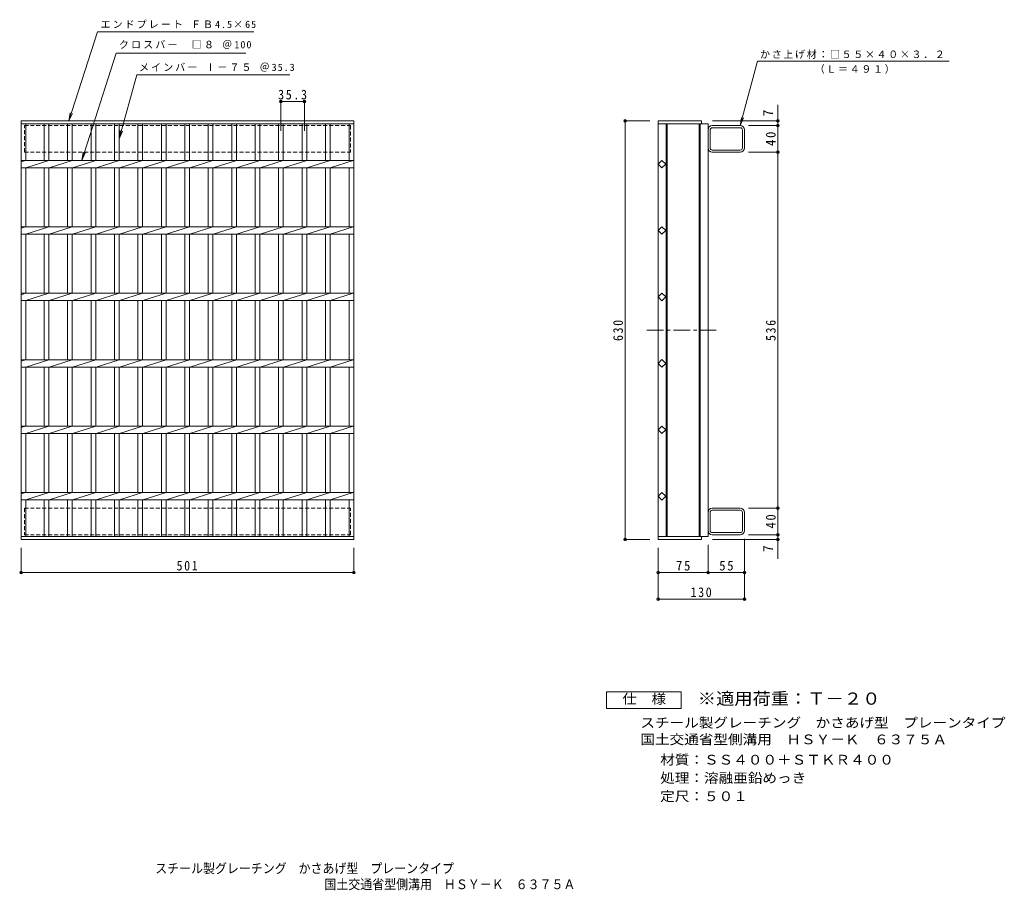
# Model space of a CAD drawing. Units: millimetres, scale not verified. Extents: x -633 to 851, y -688 to 623.
import ezdxf
from ezdxf.enums import TextEntityAlignment as Align

# ---------------------------------------------------------------- set-up
doc = ezdxf.new("R2010")
doc.units = ezdxf.units.MM
doc.header["$LTSCALE"] = 5
doc.header["$PDMODE"] = 32
doc.header["$PDSIZE"] = 4
doc.linetypes.add('CHAIN1', pattern=[8, 5, -1, 1, -1])
doc.linetypes.add('DASHED1', pattern=[1.8, 1.2, -0.6])
for name, color, linetype, lineweight in [('B-1', 2, 'Continuous', 9), ('B-2', 3, 'Continuous', 9), ('B-4', 7, 'Continuous', 9), ('B-5', 7, 'Continuous', 9), ('F-4_F-4ﾚｲﾔ', 2, 'Continuous', 9)]:
    doc.layers.add(name, color=color, linetype=linetype, lineweight=lineweight)
doc.layers.add('F-5_F-5ﾚｲﾔ', color=2, linetype='Continuous')
doc.styles.add('ＭＳ ゴシック', font='')
doc.styles.get('ＭＳ ゴシック').set_extended_font_data('MS Gothic')

msp = doc.modelspace()

# ---------------------------------------------------------------- linework, layer by layer
at = {"layer": 'B-1', "linetype": 'DASHED1'}
for p, q in [((-625.896, 423.172), (-625.896, 463.172)), ((-625.896, 423.172), (-134.896, 423.172)), ((-625.896, -112.828), (-625.896, -152.828)), ((-625.896, -112.828), (-134.896, -112.828))]:
    msp.add_line(p, q, dxfattribs=at)
at = {"layer": 'B-1'}
for p, q in [((452.289, 463.172), (410.089, 463.172)), ((403.689, 456.772), (403.689, 429.572)), ((406.889, 429.572), (406.889, 456.772)), ((452.289, 459.972), (410.089, 459.972)), ((455.489, 429.572), (455.489, 456.772)), ((458.689, 429.572), (458.689, 456.772)), ((410.089, 426.372), (452.289, 426.372)), ((452.289, 423.172), (410.089, 423.172)), ((452.289, -112.828), (410.089, -112.828)), ((410.089, -116.028), (452.289, -116.028)), ((403.689, -119.228), (403.689, -146.428)), ((406.889, -119.228), (406.889, -146.428)), ((455.489, -119.228), (455.489, -146.428)), ((458.689, -119.228), (458.689, -146.428)), ((452.289, -149.628), (410.089, -149.628)), ((452.289, -152.828), (410.089, -152.828))]:
    msp.add_line(p, q, dxfattribs=at)
at = {"layer": 'B-1', "linetype": 'DASHED1'}
for points in [[(-625.896, 463.172), (-134.896, 463.172), (-134.896, 423.172)], [(-625.896, -152.828), (-134.896, -152.828), (-134.896, -112.828)]]:
    msp.add_lwpolyline(points, dxfattribs=at)
at = {"layer": 'B-1'}
for centre, radius, start, end in [((410.089, 456.772), 6.4, 90, 180), ((452.289, 456.772), 6.4, 0, 90), ((410.089, 456.772), 3.2, 90, 180), ((452.289, 456.772), 3.2, 0, 90), ((410.089, 429.572), 6.4, 180, 270), ((410.089, 429.572), 3.2, 180, 270), ((452.289, 429.572), 6.4, 270, 0), ((452.289, 429.572), 3.2, 270, 0), ((410.089, -119.228), 6.4, 90, 180), ((410.089, -119.228), 3.2, 90, 180), ((452.289, -119.228), 6.4, 0, 90), ((452.289, -119.228), 3.2, 0, 90), ((410.089, -146.428), 6.4, 180, 270), ((410.089, -146.428), 3.2, 180, 270), ((452.289, -146.428), 3.2, 270, 0), ((452.289, -146.428), 6.4, 270, 0)]:
    msp.add_arc(centre, radius, start, end, dxfattribs=at)
at = {"layer": 'B-2'}
for p, q in [((-630.896, -159.828), (-630.896, 470.172)), ((-630.896, 470.172), (-129.896, 470.172)), ((-630.896, 465.672), (-129.896, 465.672)), ((-623.896, 410.672), (-623.896, 465.672)), ((-595.996, 465.672), (-595.996, 410.672)), ((-588.996, 465.672), (-588.996, 410.672)), ((-560.695, 465.672), (-560.695, 410.672)), ((-553.695, 465.672), (-553.695, 410.672)), ((-525.395, 465.672), (-525.395, 410.672)), ((-518.395, 465.672), (-518.395, 410.672)), ((-490.096, 465.672), (-490.096, 410.672)), ((-483.096, 465.672), (-483.096, 410.672)), ((-454.795, 465.672), (-454.795, 410.672)), ((-447.796, 465.672), (-447.796, 410.672)), ((-419.495, 465.672), (-419.495, 410.672)), ((-412.495, 465.672), (-412.495, 410.672)), ((-384.196, 465.672), (-384.196, 410.672)), ((-377.196, 465.672), (-377.196, 410.672)), ((-348.895, 465.672), (-348.895, 410.672)), ((-341.896, 465.672), (-341.896, 410.672)), ((-313.595, 465.672), (-313.595, 410.672)), ((-306.595, 465.672), (-306.595, 410.672)), ((-278.296, 465.672), (-278.296, 410.672)), ((-271.296, 465.672), (-271.296, 410.672)), ((-242.996, 465.672), (-242.996, 410.672)), ((-235.995, 465.672), (-235.995, 410.672)), ((-207.696, 465.672), (-207.696, 410.672)), ((-200.696, 465.672), (-200.696, 410.672)), ((-172.396, 465.672), (-172.396, 410.672)), ((-165.396, 465.672), (-165.396, 410.672)), ((-136.897, 465.672), (-136.897, 410.672)), ((-129.896, 470.172), (-129.896, -159.828)), ((328.689, 470.172), (393.689, 470.172)), ((328.689, 470.172), (328.689, -159.828)), ((340.689, 205.172), (340.689, 465.672)), ((342.189, 205.172), (342.189, 465.672)), ((390.189, 465.672), (390.189, 170.172)), ((391.689, 465.672), (391.689, 170.172)), ((393.689, 470.172), (393.689, 465.672)), ((-630.896, 408.591), (-624.296, 410.672)), ((-630.896, 410.672), (-129.896, 410.672)), ((-623.896, 399.672), (-588.996, 410.672)), ((-588.595, 399.672), (-553.696, 410.672)), ((-553.296, 399.672), (-518.396, 410.672)), ((-517.995, 399.672), (-483.096, 410.672)), ((-482.696, 399.672), (-447.796, 410.672)), ((-447.396, 399.672), (-412.496, 410.672)), ((-412.095, 399.672), (-377.196, 410.672)), ((-376.796, 399.672), (-341.896, 410.672)), ((-341.496, 399.672), (-306.596, 410.672)), ((-306.196, 399.672), (-271.296, 410.672)), ((-270.896, 399.672), (-235.996, 410.672)), ((-235.596, 399.672), (-200.696, 410.672)), ((-200.295, 399.672), (-165.396, 410.672)), ((-165.396, 399.672), (-130.496, 410.672)), ((-630.896, 399.672), (-129.896, 399.672)), ((-623.896, 310.672), (-623.896, 399.672)), ((-595.996, 399.672), (-595.996, 310.672)), ((-588.996, 399.672), (-588.996, 310.672)), ((-560.695, 399.672), (-560.695, 310.672)), ((-553.695, 399.672), (-553.695, 310.672)), ((-525.395, 399.672), (-525.395, 310.672)), ((-518.395, 399.672), (-518.395, 310.672)), ((-490.096, 399.672), (-490.096, 310.672)), ((-483.096, 399.672), (-483.096, 310.672)), ((-454.795, 399.672), (-454.795, 310.672)), ((-447.796, 399.672), (-447.796, 310.672)), ((-419.495, 399.672), (-419.495, 310.672)), ((-412.495, 399.672), (-412.495, 310.672)), ((-384.196, 399.672), (-384.196, 310.672)), ((-377.196, 399.672), (-377.196, 310.672)), ((-348.895, 399.672), (-348.895, 310.672)), ((-341.896, 399.672), (-341.896, 310.672)), ((-313.595, 399.672), (-313.595, 310.672)), ((-306.595, 399.672), (-306.595, 310.672)), ((-278.296, 399.672), (-278.296, 310.672)), ((-271.296, 399.672), (-271.296, 310.672)), ((-242.996, 399.672), (-242.996, 310.672)), ((-235.995, 399.672), (-235.995, 310.672)), ((-207.696, 399.672), (-207.696, 310.672)), ((-200.696, 399.672), (-200.696, 310.672)), ((-172.396, 399.672), (-172.396, 310.672)), ((-165.396, 399.672), (-165.396, 310.672)), ((-136.897, 399.672), (-136.897, 310.672)), ((-630.896, 308.592), (-624.296, 310.672)), ((-630.896, 310.672), (-129.896, 310.672)), ((-630.896, 299.671), (-129.896, 299.671)), ((-623.896, 299.672), (-588.996, 310.672)), ((-623.896, 210.672), (-623.896, 299.671)), ((-595.996, 299.671), (-595.996, 210.672)), ((-588.996, 299.671), (-588.996, 210.672)), ((-588.595, 299.672), (-553.696, 310.672)), ((-560.695, 299.671), (-560.695, 210.672)), ((-553.695, 299.671), (-553.695, 210.672)), ((-553.296, 299.672), (-518.396, 310.672)), ((-525.395, 299.671), (-525.395, 210.672)), ((-518.395, 299.671), (-518.395, 210.672)), ((-517.995, 299.672), (-483.096, 310.672)), ((-490.096, 299.671), (-490.096, 210.672)), ((-483.096, 299.671), (-483.096, 210.672)), ((-482.696, 299.672), (-447.796, 310.672)), ((-454.795, 299.671), (-454.795, 210.672)), ((-447.796, 299.671), (-447.796, 210.672)), ((-447.396, 299.672), (-412.496, 310.672)), ((-419.495, 299.671), (-419.495, 210.672)), ((-412.495, 299.671), (-412.495, 210.672)), ((-412.095, 299.672), (-377.196, 310.672)), ((-384.196, 299.671), (-384.196, 210.672)), ((-377.196, 299.671), (-377.196, 210.672)), ((-376.796, 299.672), (-341.896, 310.672)), ((-348.895, 299.671), (-348.895, 210.672)), ((-341.896, 299.671), (-341.896, 210.672)), ((-341.496, 299.672), (-306.596, 310.672)), ((-313.595, 299.671), (-313.595, 210.672)), ((-306.595, 299.671), (-306.595, 210.672)), ((-306.196, 299.672), (-271.296, 310.672)), ((-278.296, 299.671), (-278.296, 210.672)), ((-271.296, 299.671), (-271.296, 210.672)), ((-270.896, 299.672), (-235.996, 310.672)), ((-242.996, 299.671), (-242.996, 210.672)), ((-235.995, 299.671), (-235.995, 210.672)), ((-235.596, 299.672), (-200.696, 310.672)), ((-207.696, 299.671), (-207.696, 210.672)), ((-200.696, 299.671), (-200.696, 210.672)), ((-200.295, 299.672), (-165.396, 310.672)), ((-172.396, 299.671), (-172.396, 210.672)), ((-165.396, 299.672), (-130.496, 310.672)), ((-165.396, 299.671), (-165.396, 210.672)), ((-136.897, 299.671), (-136.897, 210.672)), ((-630.896, 208.592), (-624.296, 210.672)), ((-630.896, 210.672), (-129.896, 210.672)), ((-623.896, 199.672), (-588.996, 210.672)), ((-588.595, 199.672), (-553.696, 210.672)), ((-553.296, 199.672), (-518.396, 210.672)), ((-517.995, 199.672), (-483.096, 210.672)), ((-482.696, 199.672), (-447.796, 210.672)), ((-447.396, 199.672), (-412.496, 210.672)), ((-412.095, 199.672), (-377.196, 210.672)), ((-376.796, 199.672), (-341.896, 210.672)), ((-341.496, 199.672), (-306.596, 210.672)), ((-306.196, 199.672), (-271.296, 210.672)), ((-270.896, 199.672), (-235.996, 210.672)), ((-235.596, 199.672), (-200.696, 210.672)), ((-200.295, 199.672), (-165.396, 210.672)), ((-165.396, 199.672), (-130.496, 210.672)), ((-630.896, 199.671), (-129.896, 199.671)), ((-623.896, 110.672), (-623.896, 199.671)), ((-595.996, 199.671), (-595.996, 110.672)), ((-588.996, 199.671), (-588.996, 110.672)), ((-560.695, 199.671), (-560.695, 110.672)), ((-553.695, 199.671), (-553.695, 110.672)), ((-525.395, 199.671), (-525.395, 110.672)), ((-518.395, 199.671), (-518.395, 110.672)), ((-490.096, 199.671), (-490.096, 110.672)), ((-483.096, 199.671), (-483.096, 110.672)), ((-454.795, 199.671), (-454.795, 110.672)), ((-447.796, 199.671), (-447.796, 110.672)), ((-419.495, 199.671), (-419.495, 110.672)), ((-412.495, 199.671), (-412.495, 110.672)), ((-384.196, 199.671), (-384.196, 110.672)), ((-377.196, 199.671), (-377.196, 110.672)), ((-348.895, 199.671), (-348.895, 110.672)), ((-341.896, 199.671), (-341.896, 110.672)), ((-313.595, 199.671), (-313.595, 110.672)), ((-306.595, 199.671), (-306.595, 110.672)), ((-278.296, 199.671), (-278.296, 110.672)), ((-271.296, 199.671), (-271.296, 110.672)), ((-242.996, 199.671), (-242.996, 110.672)), ((-235.995, 199.671), (-235.995, 110.672)), ((-207.696, 199.671), (-207.696, 110.672)), ((-200.696, 199.671), (-200.696, 110.672)), ((-172.396, 199.671), (-172.396, 110.672)), ((-165.396, 199.671), (-165.396, 110.672)), ((-136.897, 199.671), (-136.897, 110.672)), ((340.689, 205.172), (340.689, -155.328)), ((342.189, 205.172), (342.189, -155.328)), ((390.189, -155.328), (390.189, 170.172)), ((391.689, -155.328), (391.689, 170.172)), ((-630.896, 108.592), (-624.296, 110.672)), ((-630.896, 110.672), (-129.896, 110.672)), ((-623.896, 99.672), (-588.996, 110.672)), ((-588.595, 99.672), (-553.696, 110.672)), ((-553.296, 99.672), (-518.396, 110.672)), ((-517.995, 99.672), (-483.096, 110.672)), ((-482.696, 99.672), (-447.796, 110.672)), ((-447.396, 99.672), (-412.496, 110.672)), ((-412.095, 99.672), (-377.196, 110.672)), ((-376.796, 99.672), (-341.896, 110.672)), ((-341.496, 99.672), (-306.596, 110.672)), ((-306.196, 99.672), (-271.296, 110.672)), ((-270.896, 99.672), (-235.996, 110.672)), ((-235.596, 99.672), (-200.696, 110.672)), ((-200.295, 99.672), (-165.396, 110.672)), ((-165.396, 99.672), (-130.496, 110.672)), ((-630.896, 99.671), (-129.896, 99.671)), ((-623.896, 10.671), (-623.896, 99.671)), ((-595.996, 99.671), (-595.996, 10.671)), ((-588.996, 99.671), (-588.996, 10.671)), ((-560.695, 99.671), (-560.695, 10.671)), ((-553.695, 99.671), (-553.695, 10.671)), ((-525.395, 99.671), (-525.395, 10.671)), ((-518.395, 99.671), (-518.395, 10.671)), ((-490.096, 99.671), (-490.096, 10.671)), ((-483.096, 99.671), (-483.096, 10.671)), ((-454.795, 99.671), (-454.795, 10.671)), ((-447.796, 99.671), (-447.796, 10.671)), ((-419.495, 99.671), (-419.495, 10.671)), ((-412.495, 99.671), (-412.495, 10.671)), ((-384.196, 99.671), (-384.196, 10.671)), ((-377.196, 99.671), (-377.196, 10.671)), ((-348.895, 99.671), (-348.895, 10.671)), ((-341.896, 99.671), (-341.896, 10.671)), ((-313.595, 99.671), (-313.595, 10.671)), ((-306.595, 99.671), (-306.595, 10.671)), ((-278.296, 99.671), (-278.296, 10.671)), ((-271.296, 99.671), (-271.296, 10.671)), ((-242.996, 99.671), (-242.996, 10.671)), ((-235.995, 99.671), (-235.995, 10.671)), ((-207.696, 99.671), (-207.696, 10.671)), ((-200.696, 99.671), (-200.696, 10.671)), ((-172.396, 99.671), (-172.396, 10.671)), ((-165.396, 99.671), (-165.396, 10.671)), ((-136.897, 99.671), (-136.897, 10.671)), ((-630.896, 8.591), (-624.296, 10.672)), ((-630.896, 10.671), (-129.896, 10.671)), ((-623.896, -0.328), (-588.996, 10.672)), ((-588.595, -0.328), (-553.696, 10.672)), ((-553.296, -0.328), (-518.396, 10.672)), ((-517.995, -0.328), (-483.096, 10.672)), ((-482.696, -0.328), (-447.796, 10.672)), ((-447.396, -0.328), (-412.496, 10.672)), ((-412.095, -0.328), (-377.196, 10.672)), ((-376.796, -0.328), (-341.896, 10.672)), ((-341.496, -0.328), (-306.596, 10.672)), ((-306.196, -0.328), (-271.296, 10.672)), ((-270.896, -0.328), (-235.996, 10.672)), ((-235.596, -0.328), (-200.696, 10.672)), ((-200.295, -0.328), (-165.396, 10.672)), ((-165.396, -0.328), (-130.496, 10.672)), ((-630.896, -0.328), (-129.896, -0.328)), ((-623.896, -89.329), (-623.896, -0.328)), ((-595.996, -0.328), (-595.996, -89.329)), ((-588.996, -0.328), (-588.996, -89.329)), ((-560.695, -0.328), (-560.695, -89.329)), ((-553.695, -0.328), (-553.695, -89.329)), ((-525.395, -0.328), (-525.395, -89.329)), ((-518.395, -0.328), (-518.395, -89.329)), ((-490.096, -0.328), (-490.096, -89.329)), ((-483.096, -0.328), (-483.096, -89.329)), ((-454.795, -0.328), (-454.795, -89.329)), ((-447.796, -0.328), (-447.796, -89.329)), ((-419.495, -0.328), (-419.495, -89.329)), ((-412.495, -0.328), (-412.495, -89.329)), ((-384.196, -0.328), (-384.196, -89.329)), ((-377.196, -0.328), (-377.196, -89.329)), ((-348.895, -0.328), (-348.895, -89.329)), ((-341.896, -0.328), (-341.896, -89.329)), ((-313.595, -0.328), (-313.595, -89.329)), ((-306.595, -0.328), (-306.595, -89.329)), ((-278.296, -0.328), (-278.296, -89.329)), ((-271.296, -0.328), (-271.296, -89.329)), ((-242.996, -0.328), (-242.996, -89.329)), ((-235.995, -0.328), (-235.995, -89.329)), ((-207.696, -0.328), (-207.696, -89.329)), ((-200.696, -0.328), (-200.696, -89.329)), ((-172.396, -0.328), (-172.396, -89.329)), ((-165.396, -0.328), (-165.396, -89.329)), ((-136.897, -0.328), (-136.897, -89.329)), ((-630.896, -91.409), (-624.296, -89.328)), ((-630.896, -89.329), (-129.896, -89.329)), ((-630.896, -100.328), (-129.896, -100.328)), ((-623.896, -100.328), (-588.996, -89.328)), ((-623.896, -155.328), (-623.896, -100.328)), ((-595.996, -100.328), (-595.996, -155.328)), ((-588.997, -89.329), (-588.996, -89.328)), ((-588.996, -100.328), (-588.996, -155.328)), ((-588.595, -100.328), (-553.696, -89.328)), ((-560.695, -100.328), (-560.695, -155.328)), ((-553.698, -89.329), (-553.696, -89.328)), ((-553.695, -100.328), (-553.695, -155.328)), ((-553.296, -100.328), (-518.396, -89.328)), ((-525.395, -100.328), (-525.395, -155.328)), ((-518.397, -89.329), (-518.396, -89.328)), ((-518.395, -100.328), (-518.395, -155.328)), ((-517.995, -100.328), (-483.096, -89.328)), ((-490.096, -100.328), (-490.096, -155.328)), ((-483.097, -89.329), (-483.096, -89.328)), ((-483.096, -100.328), (-483.096, -155.328)), ((-482.696, -100.328), (-447.796, -89.328)), ((-454.795, -100.328), (-454.795, -155.328)), ((-447.798, -89.329), (-447.796, -89.328)), ((-447.796, -100.328), (-447.796, -155.328)), ((-447.396, -100.328), (-412.496, -89.328)), ((-419.495, -100.328), (-419.495, -155.328)), ((-412.497, -89.329), (-412.496, -89.328)), ((-412.495, -100.328), (-412.495, -155.328)), ((-412.095, -100.328), (-377.196, -89.328)), ((-384.196, -100.328), (-384.196, -155.328)), ((-377.197, -89.329), (-377.196, -89.328)), ((-377.196, -100.328), (-377.196, -155.328)), ((-376.796, -100.328), (-341.896, -89.328)), ((-348.895, -100.328), (-348.895, -155.328)), ((-341.898, -89.329), (-341.896, -89.328)), ((-341.896, -100.328), (-341.896, -155.328)), ((-341.496, -100.328), (-306.596, -89.328)), ((-313.595, -100.328), (-313.595, -155.328)), ((-306.597, -89.329), (-306.596, -89.328)), ((-306.595, -100.328), (-306.595, -155.328)), ((-306.196, -100.328), (-271.296, -89.328)), ((-278.296, -100.328), (-278.296, -155.328)), ((-271.297, -89.329), (-271.296, -89.328)), ((-271.296, -100.328), (-271.296, -155.328)), ((-270.896, -100.328), (-235.996, -89.328)), ((-242.996, -100.328), (-242.996, -155.328)), ((-235.998, -89.329), (-235.996, -89.328)), ((-235.995, -100.328), (-235.995, -155.328)), ((-235.596, -100.328), (-200.696, -89.328)), ((-207.696, -100.328), (-207.696, -155.328)), ((-200.697, -89.329), (-200.696, -89.328)), ((-200.696, -100.328), (-200.696, -155.328)), ((-200.295, -100.328), (-165.396, -89.328)), ((-172.396, -100.328), (-172.396, -155.328)), ((-165.396, -100.328), (-130.496, -89.328)), ((-165.396, -100.328), (-165.396, -155.328)), ((-136.897, -100.328), (-136.897, -155.328)), ((-129.896, -155.328), (-630.896, -155.328)), ((-129.896, -159.828), (-630.896, -159.828)), ((328.689, -159.828), (393.689, -159.828)), ((393.689, -159.828), (393.689, -155.328))]:
    msp.add_line(p, q, dxfattribs=at)
at = {"layer": 'B-2', "linetype": 'CHAIN1'}
msp.add_line((311.696, 155.172), (416.084, 155.172), dxfattribs=at)
at = {"layer": 'B-2'}
for points in [[(328.689, 465.672), (403.689, 465.672), (403.689, 170.172)], [(328.689, 205.172), (334.346, 210.829), (340.003, 205.172)], [(328.689, 205.172), (334.346, 199.515), (340.003, 205.172)], [(328.689, -155.328), (403.689, -155.328), (403.689, 170.172)]]:
    msp.add_lwpolyline(points, dxfattribs=at)
for points in [[(340.003, 405.172), (334.346, 399.516), (328.689, 405.172), (334.346, 410.829)], [(340.003, 305.172), (334.346, 299.515), (328.689, 305.172), (334.346, 310.829)], [(340.003, 105.172), (334.346, 110.828), (328.689, 105.172), (334.346, 99.515)], [(340.003, 5.172), (334.346, 10.828), (328.689, 5.172), (334.346, -0.485)], [(340.003, -94.828), (334.346, -89.172), (328.689, -94.828), (334.346, -100.485)]]:
    msp.add_lwpolyline(points, close=True, dxfattribs=at)
at = {"layer": 'B-4'}
for p, q in [((-239.496, 455.528), (-239.496, 500.895)), ((-239.496, 499.395), (-204.196, 499.395)), ((-204.196, 455.528), (-204.196, 500.895)), ((508.689, -189.207), (508.689, 494.238)), ((316.189, 470.172), (277.189, 470.172)), ((278.689, -159.828), (278.689, 470.172)), ((410.189, 470.172), (510.189, 470.172)), ((464.789, 463.172), (510.189, 463.172)), ((464.789, 423.172), (510.189, 423.172)), ((464.789, -112.828), (510.189, -112.828)), ((316.189, -159.828), (277.189, -159.828)), ((410.189, -159.828), (510.189, -159.828)), ((458.689, -158.928), (458.689, -251.328)), ((464.789, -152.828), (510.189, -152.828)), ((-630.896, -172.328), (-630.896, -211.328)), ((-129.896, -172.328), (-129.896, -211.328)), ((328.689, -172.328), (328.689, -251.328)), ((403.689, -167.828), (403.689, -211.328)), ((-630.896, -209.828), (-129.896, -209.828)), ((328.689, -209.828), (458.689, -209.828)), ((328.689, -249.828), (458.689, -249.828))]:
    msp.add_line(p, q, dxfattribs=at)
for p in [(-239.496, 499.395), (-204.196, 499.395), (278.689, 470.172), (508.689, 470.172), (508.689, 463.172), (508.689, 423.172), (508.689, -112.828), (278.689, -159.828), (508.689, -152.828), (508.689, -159.828), (-630.896, -209.828), (-129.896, -209.828), (328.689, -209.828), (403.689, -209.828), (458.689, -209.828), (328.689, -249.828), (458.689, -249.828)]:
    msp.add_point(p, dxfattribs=at)
at = {"layer": 'B-5'}
for p, q in [((-539.545, 410.672), (-487.543, 572.18)), ((-487.543, 572.18), (-292.227, 572.18)), ((-483.096, 443.172), (-456.402, 539.685)), ((-456.402, 539.685), (-226.01, 539.685)), ((-559.025, 470.172), (-556.748, 482.463)), ((-559.025, 470.172), (-553.645, 481.455)), ((452.289, 463.172), (453.921, 475.565)), ((452.289, 463.172), (457.073, 474.72)), ((-483.096, 443.172), (-481.464, 455.565)), ((-483.096, 443.172), (-478.312, 454.72)), ((-539.545, 410.672), (-537.303, 422.97)), ((-539.545, 410.672), (-534.197, 421.97))]:
    msp.add_line(p, q, dxfattribs=at)
for points in [[(-559.025, 470.172), (-515.651, 604.344), (-280.346, 604.344)], [(452.289, 463.172), (478.28, 560.172), (766.66, 560.172)]]:
    msp.add_lwpolyline(points, dxfattribs=at)
at = {"layer": 'F-4_F-4ﾚｲﾔ'}
msp.add_lwpolyline([(250.757, -414.155), (250.757, -389.154), (363.257, -389.154), (363.257, -414.155)], close=True, dxfattribs=at)

# ---------------------------------------------------------------- texts
at = {"layer": 'B-4', "color": 2, "style": 'ＭＳ ゴシック'}
for p in [(505.689, 477.1), (505.689, -178.625)]:
    msp.add_text('7', height=14.66, rotation=90, dxfattribs=at).set_placement(p, align=Align.BOTTOM_LEFT)
at = {"layer": 'B-4', "color": 2, "char_height": 14.66, "attachment_point": 7, "style": 'ＭＳ ゴシック'}
for s, insert in [('\\T1.28;\\W0.9;35.3', (-243.721, 502.394)), ('\\T1.27;\\W0.9;501', (-396.646, -206.828)), ('\\T1.27;\\W0.95;75', (355.564, -206.828)), ('\\T1.27;\\W0.95;55', (420.564, -206.828)), ('\\T1.27;\\W0.9;130', (377.439, -246.828))]:
    msp.add_mtext(s, dxfattribs=dict(at, insert=insert))
at = {"layer": 'B-4', "color": 2, "char_height": 14.66, "attachment_point": 7, "rotation": 90, "style": 'ＭＳ ゴシック'}
for s, insert in [('\\T1.27;\\W0.95;40', (505.689, 432.547)), ('\\T1.27;\\W0.9;630', (275.689, 138.922)), ('\\T1.27;\\W0.9;536', (505.689, 138.922)), ('\\T1.27;\\W0.95;40', (505.689, -143.453))]:
    msp.add_mtext(s, dxfattribs=dict(at, insert=insert))
at = {"layer": 'B-5', "char_height": 11, "attachment_point": 7, "style": 'ＭＳ ゴシック'}
for s, insert in [('\\T1.21;エンドプレート\\~ＦＢ4.5×65', (-511.141, 609.486)), ('\\T1.22;クロスバー\\~\\~□８\\~＠100', (-483.477, 578.526)), ('\\T1.17;かさ上げ材：□５５×４０×３．２', (482.01, 563.687)), ('\\T1.21;メインバー\\~Ⅰ－７５\\~＠35.3', (-453.107, 544.414)), ('\\T1.17;（Ｌ＝４９１）', (564.421, 541.304))]:
    msp.add_mtext(s, dxfattribs=dict(at, insert=insert))
at = {"layer": 'F-4_F-4ﾚｲﾔ', "style": 'ＭＳ ゴシック', "width": 1.1}
for s, p in [('仕\u3000様', (274.507, -411.654)), ('スチール製グレーチング\u3000かさあげ型\u3000プレーンタイプ', (301.801, -447.495)), ('国土交通省型側溝用\u3000ＨＳＹ－Ｋ\u3000６３７５Ａ', (301.801, -472.639)), ('材質：ＳＳ４００＋ＳＴＫＲ４００', (331.658, -503.2)), ('処理：溶融亜鉛めっき', (331.658, -530.701)), ('定尺：５０１', (331.658, -558.201))]:
    msp.add_text(s, height=14.66, dxfattribs=at).set_placement(p, align=Align.BOTTOM_LEFT)
at = {"layer": 'F-5_F-5ﾚｲﾔ', "color": 3, "style": 'ＭＳ ゴシック', "width": 1.1}
msp.add_text('※適用荷重：Ｔ－２０', height=18.33, dxfattribs=at).set_placement((388.257, -414.155), align=Align.BOTTOM_LEFT)
at = {"layer": 'F-5_F-5ﾚｲﾔ', "style": 'ＭＳ ゴシック', "width": 0.9}
for s, p in [('スチール製グレーチング\u3000かさあげ型\u3000プレーンタイプ', (-428.846, -666.766)), ('国土交通省型側溝用\u3000ＨＳＹ－Ｋ\u3000６３７５Ａ', (-173.98, -690.751))]:
    msp.add_text(s, height=14.66, dxfattribs=at).set_placement(p, align=Align.BOTTOM_LEFT)

doc.saveas('drawing.dxf')
